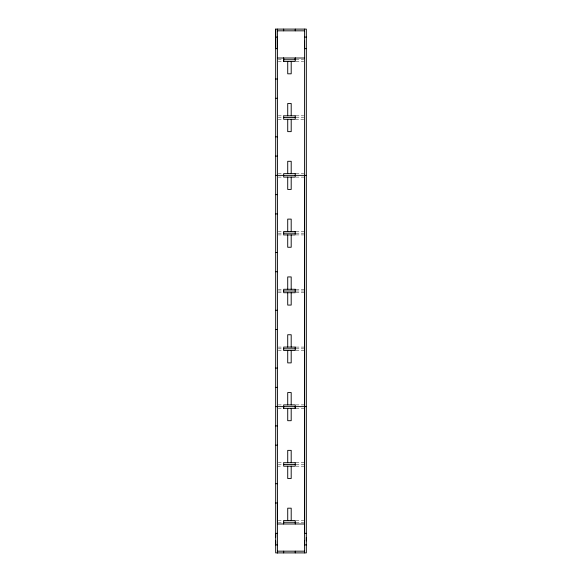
<?xml version="1.0" encoding="UTF-8"?>
<svg xmlns="http://www.w3.org/2000/svg" width="582" height="582" viewBox="0 0 582 582"><rect width="100%" height="100%" fill="white"/><g stroke="black" fill="none" stroke-linecap="round" stroke-linejoin="round"><path stroke-width="0.44" stroke-dasharray="2.91 2.18" d="M278.305 59.742L281.884 59.742M296.093 59.742L303.739 59.742M278.305 61.474L281.884 61.474M296.093 61.474L303.739 61.474M278.312 115.825L283.674 115.825M296.093 115.825L303.739 115.825M278.305 117.557L281.884 117.557M296.093 117.557L303.739 117.557M278.305 119.288L281.884 119.288M295.714 119.288L303.739 119.288M278.312 173.64L281.892 173.64M296.093 173.64L303.739 173.64M278.305 177.103L281.943 177.103M296.093 177.103L304.59 177.103M278.305 231.454L281.943 231.454M296.093 231.454L304.59 231.454M278.305 233.186L281.884 233.186M296.093 233.186L303.739 233.186M278.305 234.917L283.674 234.917M296.093 234.917L303.739 234.917M278.305 289.269L281.943 289.269M296.093 289.269L304.59 289.269M278.305 291L281.884 291M296.093 291L303.739 291M278.305 292.731L281.943 292.731M296.093 292.731L304.59 292.731M278.305 347.083L281.943 347.083M296.093 347.083L304.59 347.083M278.305 348.814L281.884 348.814M296.093 348.814L303.739 348.814M278.305 350.546L281.943 350.546M296.093 350.546L304.59 350.546M278.305 404.897L281.943 404.897M296.093 404.897L304.59 404.897M278.305 408.36L281.943 408.36M296.093 408.36L304.59 408.36M278.305 462.712L283.674 462.712M296.093 462.712L304.59 462.712M278.305 464.443L281.884 464.443M296.093 464.443L304.59 464.443M277.41 466.175L281.943 466.175M296.093 466.175L304.59 466.175M278.305 520.526L283.674 520.526M296.093 520.526L303.739 520.526M278.305 522.258L281.884 522.258M296.093 522.258L303.739 522.258"/><path stroke-width="0.87" d="M275.679 540.853L275.679 544.905L277.41 544.905M275.679 29.1L275.679 552.9L306.321 552.9L306.321 29.1L275.679 29.1L275.679 48.662L277.41 48.662L277.41 37.095L275.679 37.095M304.59 523.996L277.41 523.996L277.41 29.1M295.241 406.629L295.241 408.36L283.674 408.36L283.674 406.629M283.674 59.742L283.674 58.004L283.674 61.474L295.241 61.474L295.241 58.011L295.241 59.742L283.674 59.742L283.674 61.474M304.59 540.853L304.59 544.905L306.321 544.905M304.582 175.371L304.59 533.338L306.321 533.338M304.59 41.147L304.59 48.662L306.321 48.662M277.41 30.831L304.59 30.831M304.59 37.095L306.321 37.095M277.41 58.011L304.59 58.011M275.679 79.014L277.41 79.014M275.679 98.285L277.41 98.285M283.674 117.557L295.241 117.557M275.679 136.828L277.41 136.828M275.679 156.1L277.41 156.1M275.679 175.371L306.321 175.371M275.679 194.643L277.41 194.643M275.679 213.914L277.41 213.914M283.674 233.186L295.241 233.186M275.679 252.457L277.41 252.457M275.679 271.729L277.41 271.729M283.674 291L295.241 291M275.679 310.271L277.41 310.271M275.679 329.543L277.41 329.543M283.674 348.814L295.241 348.814M275.679 368.086L277.41 368.086M275.679 387.357L277.41 387.357M275.679 406.629L306.321 406.629M275.679 425.9L277.41 425.9M275.679 445.172L277.41 445.172M283.674 464.443L295.241 464.443M275.679 483.715L277.41 483.715M275.679 502.986L277.41 502.986L277.41 552.9L277.41 551.169L304.59 551.169M283.674 522.258L295.241 522.258M277.41 533.338L275.679 533.338L275.679 537.39M306.321 537.39L306.321 540.853M304.59 29.1L304.59 552.9M295.241 29.1L295.241 30.831M295.241 408.36L295.241 404.897L283.674 404.897L283.674 408.36M295.241 523.996L295.241 520.526L283.674 520.526L283.674 523.996M295.241 551.169L295.241 552.9M291.196 61.474L291.196 73.812L287.726 73.812L287.726 61.474M291.196 115.818L291.196 103.487L287.726 103.487L287.726 115.818M291.196 119.288L291.196 131.627L287.726 131.627L287.726 119.288M291.196 173.64L291.196 161.301L287.726 161.301L287.726 173.64M291.189 177.103L291.189 189.441L287.719 189.441L287.719 177.103M291.189 231.454L291.189 219.116L287.719 219.116L287.719 231.454M291.189 234.917L291.189 247.255L287.719 247.255L287.719 234.917M291.189 289.269L291.189 276.93L287.719 276.93L287.719 289.269M291.189 292.731L291.189 305.07L287.719 305.07L287.719 292.731M291.189 347.083L291.189 334.745L287.719 334.745L287.719 347.083M291.189 350.546L291.189 362.884L287.719 362.884L287.719 350.546M291.189 404.897L291.189 392.559L287.719 392.559L287.719 404.897M291.189 408.36L291.189 420.699L287.726 420.699L287.726 408.36M291.189 462.712L291.189 450.373L287.726 450.373L287.726 462.712M291.189 466.182L291.189 478.513L287.726 478.513L287.726 466.182M291.196 520.526L291.196 508.188L287.726 508.188L287.726 520.526M283.674 29.1L283.674 30.831M283.674 551.169L283.674 552.9M295.241 115.818L283.674 115.818L283.674 119.288L295.241 119.288L295.241 115.818M295.241 173.64L283.674 173.64L283.674 177.103L295.241 177.103L295.241 173.64M295.241 231.454L283.674 231.454L283.674 234.917L295.241 234.917L295.241 231.454M295.241 289.269L283.674 289.269L283.674 292.731L295.241 292.731L295.241 289.269M295.241 347.083L283.674 347.083L283.674 350.546L295.241 350.546L295.241 347.083M295.241 462.712L283.674 462.712L283.674 466.182L295.241 466.182L295.241 462.712"/></g></svg>
